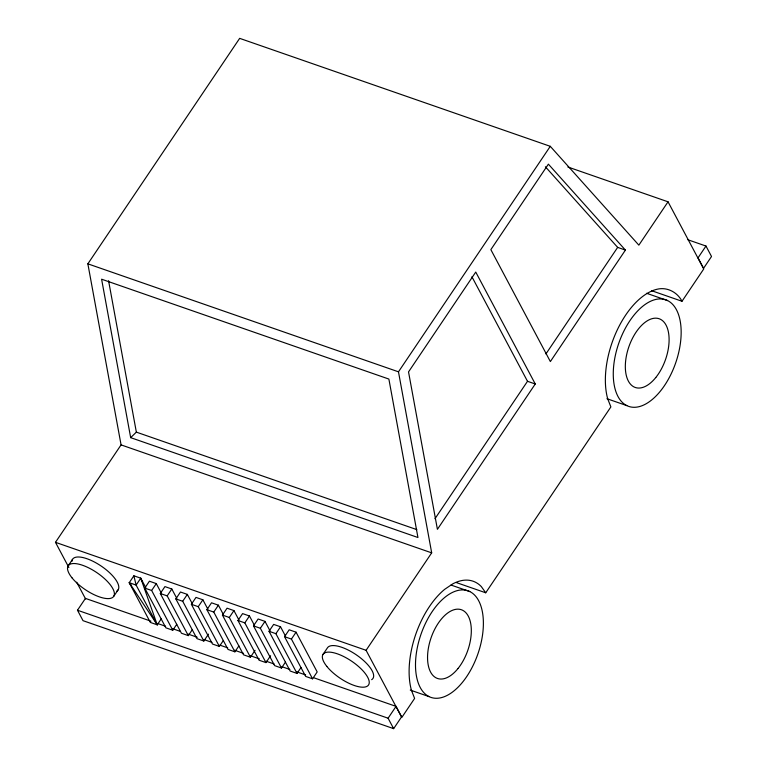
<?xml version="1.0" encoding="UTF-8"?>
<svg xmlns="http://www.w3.org/2000/svg" width="767" height="767" viewBox="0 0 767 767"><rect width="100%" height="100%" fill="white"/><g stroke="black" fill="none" stroke-linecap="round" stroke-linejoin="round"><path stroke-width="1.15" d="M68.867 567.513L55.473 542.327L121.071 444.889L87.86 263.838L239.668 38.35L550.284 146.324L638.853 245.152L668.038 201.807L567.868 166.995M68.081 565.96L72.481 559.421M313.607 677.712L396.06 706.378L401.611 716.819L393.644 728.65L83.028 620.676L77.477 610.235L85.444 598.404L150.955 621.174M113.852 596.17L118.252 589.641M161.214 618.921L157.245 624.827L150.37 622.43L129.24 582.69L133.88 575.806L140.754 578.193L145.759 587.608M140.754 578.193L136.114 585.087L157.245 624.827L140.754 578.193L142.01 581.491M176.746 624.319L172.776 630.225L165.902 627.837L144.771 588.088L149.412 581.204L156.276 583.601L161.281 593.006M172.776 630.225L151.645 590.485L156.276 583.601M192.277 629.717L188.308 635.622L181.434 633.235L160.303 593.495L164.943 586.602L171.808 588.998L176.813 598.404M188.308 635.622L167.177 595.882L171.808 588.998M208.471 634.136L203.84 641.02L196.966 638.633L175.835 598.893L180.475 592.009L187.34 594.396L192.344 603.802M203.84 641.02L182.709 601.28L187.34 594.396M223.341 640.522L219.372 646.418L212.497 644.031L191.367 604.291L195.997 597.407L202.871 599.794L207.876 609.209M219.372 646.418L198.241 606.678L202.871 599.794M238.873 645.919L234.903 651.816L228.029 649.428L206.898 609.688L211.529 602.804L218.403 605.192L223.408 614.607M234.903 651.816L213.772 612.076L218.403 605.192M255.066 650.33L250.435 657.214L243.561 654.826L222.43 615.086L227.061 608.202L233.935 610.59L238.94 620.004M250.435 657.214L229.304 617.473L233.935 610.59M668.038 201.807L703.742 268.968L681.997 301.268C677.395 292.208 667.079 286.743 657.031 289.255A68.79 36.701 -70.8 0 0 616.256 332.121A68.79 36.701 -70.8 0 0 607.704 398.821L610.877 406.913L485.732 592.786L481.302 586.573A68.79 36.701 -70.8 0 0 452.76 583.869L444.649 589.353A68.79 36.701 -70.8 0 0 411.448 690.338L414.611 698.43L401.803 717.461L366.089 650.301L431.687 552.863L398.476 371.822L550.284 146.324M270.598 655.727L265.957 662.611L259.093 660.224L237.962 620.484L242.593 613.6L249.467 615.987L254.471 625.402M265.957 662.611L244.826 622.871L249.467 615.987M285.468 662.113L281.489 668.019L274.624 665.622L253.493 625.882L258.124 618.998L264.998 621.385L270.003 630.8M281.489 668.019L260.358 628.269L264.998 621.385M301 667.511L297.021 673.416L290.156 671.029L269.025 631.279L273.656 624.396L280.53 626.783L285.535 636.198M297.021 673.416L275.89 633.676L280.53 626.783M284.547 636.687L289.188 629.793L296.062 632.19L317.193 671.93L312.553 678.814L305.678 676.427L284.547 636.687L291.422 639.074L312.553 678.814M291.422 639.074L296.062 632.19M322.926 654.548L327.327 648.01A27.43 10.287 34 0 1 357.623 655.747A27.43 10.287 34 0 1 371.65 679.677M434.975 518.732L527.504 381.295L471.916 276.753M545.922 353.932L617.656 247.386L625.421 250.09L550.361 361.564L490.851 249.639L548.395 164.157L625.421 250.09M535.27 383.989L437.411 529.335L408.533 371.909L475.751 272.055L535.27 383.989L527.504 381.295M393.644 728.65L388.092 718.209L396.06 706.378M705.976 246.044L698.008 257.875L703.56 268.316L711.527 256.485L705.976 246.044L687.903 239.764M130.668 437.65L101.599 279.198L388.879 379.061L417.948 537.514L130.668 437.65L136.353 432.128L108.569 280.712M651.614 290.703L681.997 301.268M646.591 293.282L667.587 300.587A56.422 30.105 -70.8 0 1 660.521 390.969A56.422 30.105 -70.8 0 1 613.514 367.748A56.422 30.105 -70.8 0 1 667.587 300.587M606.937 398.706L626.831 405.618M87.86 263.838L398.476 371.822M136.353 432.128L416.845 529.633M121.071 444.889L431.687 552.863M456.47 582.613L485.732 592.786M451.015 585.048L469.807 591.578A56.422 30.105 -70.8 0 1 462.741 681.968A56.422 30.105 -70.8 0 1 415.743 658.738A56.422 30.105 -70.8 0 1 469.807 591.578M55.473 542.327L366.089 650.301M157.245 624.827L129.24 582.69L136.114 585.087L133.88 575.806M144.771 588.088L151.645 590.485M160.303 593.495L167.177 595.882M175.835 598.893L182.709 601.28M191.367 604.291L198.241 606.678M206.898 609.688L213.772 612.076M222.43 615.086L229.304 617.473M237.962 620.484L244.826 622.871M253.493 625.882L260.358 628.269M269.025 631.279L275.89 633.676M410.268 690.079L429.05 696.609M157.734 623.533L165.634 626.275M172.412 628.633L180.322 631.385M188.231 634.127L197.263 637.272M204.041 639.63L211.951 642.372M219.851 645.124L227.761 647.875M234.539 650.234L243.57 653.369M250.349 655.727L259.39 658.872M266.168 661.221L274.068 663.973M281.978 666.724L289.888 669.466M296.666 671.825L305.697 674.97M77.477 610.235L388.092 718.209M545.395 166.765L617.656 247.386M129.24 582.69L131.454 585.509M76.671 582.201L85.607 598.989M71.906 561.454A27.43 10.287 34 0 1 100.554 565.634A27.43 10.287 34 0 1 116.795 591.089M458.014 668.508A36.375 19.405 -70.8 0 0 462.568 610.235A36.375 19.405 -70.8 0 0 427.708 653.542A36.375 19.405 -70.8 0 0 458.014 668.508M655.795 377.517A36.375 19.405 -70.8 0 0 660.349 319.245A36.375 19.405 -70.8 0 0 625.488 362.542A36.375 19.405 -70.8 0 0 655.795 377.517M71.973 577.791A27.43 10.287 34 0 0 112.404 597.618A27.43 10.287 34 0 0 88.521 567.781A27.43 10.287 34 0 0 71.973 577.791M326.819 666.389A27.43 10.287 34 0 0 367.249 686.206A27.43 10.287 34 0 0 343.376 656.37A27.43 10.287 34 0 0 326.819 666.389"/></g></svg>
